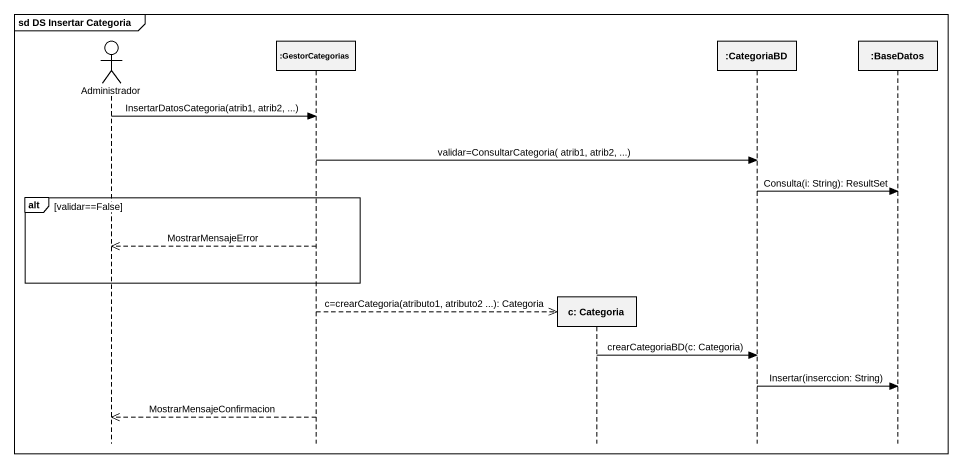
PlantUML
@startuml
mainframe sd DS Insertar Categoria
hide footbox
actor Administrador
participant ":GestorCategorias" as GestorCategorias
participant "c: Categoria" as c_Categoria
participant ":CategoriaBD" as CategoriaBD
participant ":BaseDatos" as BaseDatos

Administrador -> GestorCategorias : InsertarDatosCategoria(atrib1, atrib2, ...)
GestorCategorias -> CategoriaBD : validar=ConsultarCategoria( atrib1, atrib2, ...)
CategoriaBD -> BaseDatos : Consulta(i: String): ResultSet
alt validar==False
  GestorCategorias -->> Administrador : MostrarMensajeError
end
GestorCategorias -->> c_Categoria ** : c=crearCategoria(atributo1, atributo2 ...): Categoria
c_Categoria -> CategoriaBD : crearCategoriaBD(c: Categoria)
CategoriaBD -> BaseDatos : Insertar(inserccion: String)
GestorCategorias -->> Administrador : MostrarMensajeConfirmacion
@enduml
